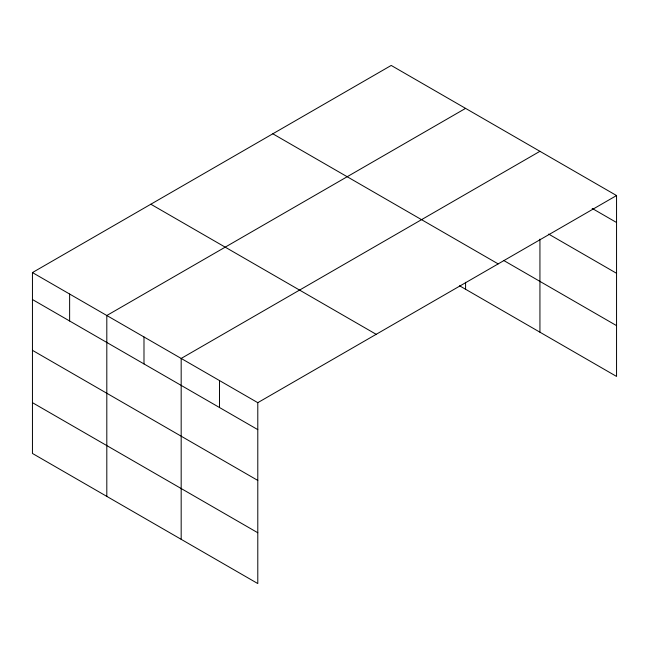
<?xml version="1.0" encoding="UTF-8"?>
<svg xmlns="http://www.w3.org/2000/svg" width="649" height="649" viewBox="0 0 649 649"><rect width="100%" height="100%" fill="white"/><g stroke="black" fill="none" stroke-linecap="round" stroke-linejoin="round"><path stroke-width="0.97" d="M32.45 272.572L257.791 402.672L257.791 583.556L32.45 453.456L32.45 272.572L391.209 65.444L616.55 195.544L616.55 376.428L459.524 285.763M465.576 108.375L106.809 315.511L106.809 496.388M539.936 151.306L181.176 358.443L181.176 539.319M257.791 402.672L616.55 195.544M592.172 208.426L616.55 222.502M548.64 234.086L616.55 273.294M503.616 260.427L616.55 325.628M272.823 133.799L498.156 263.892M150.844 204.224L376.177 334.316M32.45 299.53L257.791 429.63M32.45 350.33L257.791 480.422M32.45 402.664L257.791 532.756M539.936 239.124L539.936 332.191M465.576 282.291L465.576 289.259M219.484 380.557L219.484 407.507M143.989 336.977L143.989 363.927M69.63 294.038L69.63 320.995"/></g></svg>
